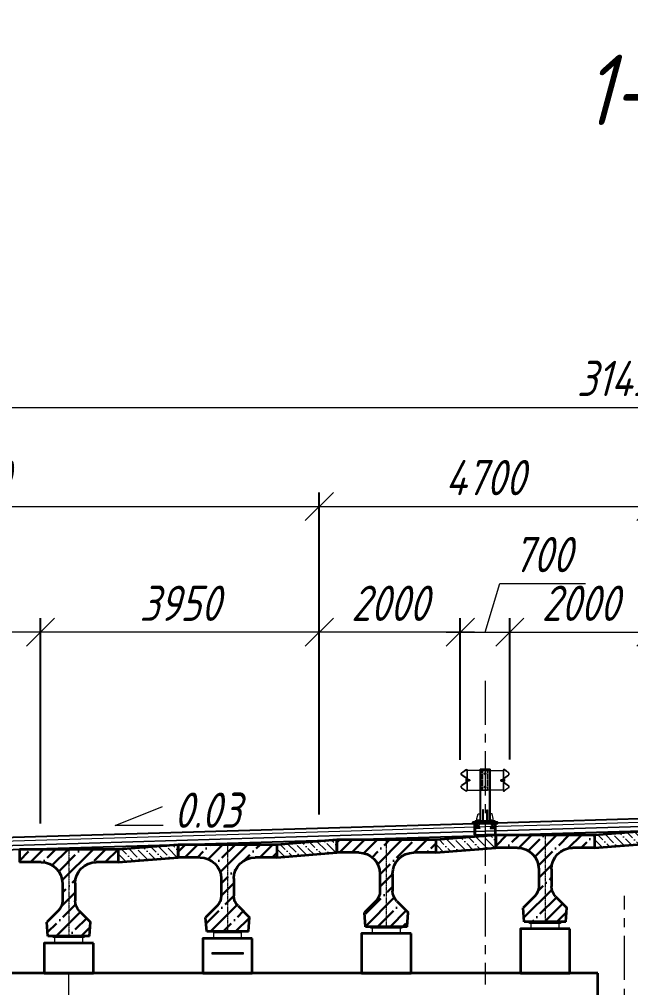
# Model space of a CAD drawing. Header units: millimetres. Extents: x 1864 to 10174863, y -4887456 to 5366151.
# Drawn here: x 7096690 to 7105352, y 38568 to 52292 of the extents above; entities that cross this region are included whole.
import ezdxf

# ---------------------------------------------------------------- set-up
doc = ezdxf.new("R2010")
doc.units = ezdxf.units.MM
for name, pattern in [('ACAD_ISO02W100', [15, 12, -3]), ('ACAD_ISO10W100', [18.5, 12, -3, 0.5, -3]), ('осевая', [2, 1.25, -0.25, 0.25, -0.25])]:
    doc.linetypes.add(name, pattern=pattern)
for name, color, linetype, lineweight in [('!!ТЕКСТ', 3, 'Continuous', 20), ('04_Невидимые', 3, 'Continuous', 13), ('1-Бетон', 106, 'Continuous', 35), ('1-Тонкая', 5, 'Continuous', 20), ('1-Штриховка', 8, 'Continuous', 9), ('ИС_TXT', 4, 'Continuous', 18), ('ИС_Ось', 3, 'осевая', 18), ('ИС_Разм', 3, 'Continuous', 18), ('ИС_Размер', 3, 'Continuous', 18), ('ПП_сплошная', 7, 'Continuous', 30)]:
    doc.layers.add(name, color=color, linetype=linetype, lineweight=lineweight)
doc.layers.add('Красный поперечник', color=1, linetype='Continuous')
doc.styles.add('0', font='isocpeur.ttf', dxfattribs={"width": 0.8, "oblique": 15})
doc.styles.add('ISOCPEUR', font='isocpeur.ttf', dxfattribs={"width": 0.8, "oblique": 15, "height": 2.5})
doc.dimstyles.new('М200', dxfattribs={"dimscale": 200, "dimtxt": 2.5, "dimasz": 2, "dimexe": 1, "dimexo": 1, "dimgap": 0.8, "dimtad": 1, "dimdec": 0, "dimzin": 0, "dimdsep": 46, "dimtxsty": '0', "dimblk": 'OBLIQUE', "dimcen": 0.09, "dimdle": 1, "dimclrd": 256, "dimclre": 256, "dimclrt": 256, "dimadec": 4, "dimazin": 0, "dimtfac": 1, "dimtdec": 0, "dimtmove": 1, "dimatfit": 2, "dimfxl": 1, "dimtolj": 1, "dimtzin": 0, "dimlwd": -1, "dimarcsym": 0})

# ---------------------------------------------------------------- blocks, each defined once
blk = doc.blocks.new('_OBLIQUE')
at = {"color": 0, "linetype": 'ByBlock', "lineweight": -2}
blk.add_line((0.5, 0.5), (-0.5, -0.5), dxfattribs=at)
blk = doc.blocks.new('*D1112')
at = {"layer": 'Defpoints', "color": 0, "linetype": 'Continuous', "transparency": 16777216}
for p in [(7105640, 45387), (7105640, 41061), (7100940, 40820)]:
    blk.add_point(p, dxfattribs=at)
at = {"layer": 'ИС_Размер', "lineweight": -2, "transparency": 16777216}
for p, q in [((7100940, 41020), (7100940, 45587)), ((7105640, 41261), (7105640, 45587))]:
    blk.add_line(p, q, dxfattribs=at)
at = {"layer": 'ИС_Размер', "transparency": 16777216}
blk.add_line((7100740, 45387), (7105840, 45387), dxfattribs=at)
at = {"layer": 'ИС_Размер', "linetype": 'Continuous', "transparency": 16777216, "xscale": 400, "yscale": 400, "zscale": 400, "rotation": 180}
blk.add_blockref('_OBLIQUE', (7100940, 45387), dxfattribs=at)
at = {"layer": 'ИС_Размер', "linetype": 'Continuous', "transparency": 16777216, "xscale": 400, "yscale": 400, "zscale": 400}
blk.add_blockref('_OBLIQUE', (7105640, 45387), dxfattribs=at)
at = {"layer": 'ИС_Размер', "linetype": 'Continuous', "transparency": 16777216, "insert": (7103290, 45797), "char_height": 500, "attachment_point": 5, "style": '0'}
blk.add_mtext('\\A1;4700', dxfattribs=at)
blk = doc.blocks.new('*D1113')
at = {"layer": 'Defpoints', "color": 0, "transparency": 16777216}
for p in [(7105640, 43606), (7103640, 41604), (7105640, 41061)]:
    blk.add_point(p, dxfattribs=at)
at = {"layer": 'ИС_Размер', "lineweight": -2, "transparency": 16777216}
for p, q in [((7103640, 41804), (7103640, 43806)), ((7105640, 41261), (7105640, 43806))]:
    blk.add_line(p, q, dxfattribs=at)
at = {"layer": 'ИС_Размер', "transparency": 16777216}
blk.add_line((7103440, 43606), (7105840, 43606), dxfattribs=at)
at = {"layer": 'ИС_Размер', "transparency": 16777216, "xscale": 400, "yscale": 400, "zscale": 400, "rotation": 180}
blk.add_blockref('_OBLIQUE', (7103640, 43606), dxfattribs=at)
at = {"layer": 'ИС_Размер', "transparency": 16777216, "xscale": 400, "yscale": 400, "zscale": 400}
blk.add_blockref('_OBLIQUE', (7105640, 43606), dxfattribs=at)
at = {"layer": 'ИС_Размер', "transparency": 16777216, "insert": (7104640, 44016), "char_height": 500, "attachment_point": 5, "style": '0'}
blk.add_mtext('\\A1;2000', dxfattribs=at)
blk = doc.blocks.new('*D1120')
at = {"layer": 'Defpoints', "color": 0, "linetype": 'Continuous', "transparency": 16777216}
for p in [(7120990, 46793), (7089540, 41553), (7120990, 41452)]:
    blk.add_point(p, dxfattribs=at)
at = {"layer": 'ИС_Размер', "lineweight": -2, "transparency": 16777216}
for p, q in [((7089540, 41753), (7089540, 46993)), ((7120990, 41652), (7120990, 46993))]:
    blk.add_line(p, q, dxfattribs=at)
at = {"layer": 'ИС_Размер', "transparency": 16777216}
blk.add_line((7089340, 46793), (7121190, 46793), dxfattribs=at)
at = {"layer": 'ИС_Размер', "linetype": 'Continuous', "transparency": 16777216, "xscale": 400, "yscale": 400, "zscale": 400, "rotation": 180}
blk.add_blockref('_OBLIQUE', (7089540, 46793), dxfattribs=at)
at = {"layer": 'ИС_Размер', "linetype": 'Continuous', "transparency": 16777216, "xscale": 400, "yscale": 400, "zscale": 400}
blk.add_blockref('_OBLIQUE', (7120990, 46793), dxfattribs=at)
at = {"layer": 'ИС_Размер', "linetype": 'Continuous', "transparency": 16777216, "insert": (7105265, 47203), "char_height": 500, "attachment_point": 5, "style": '0'}
blk.add_mtext('\\A1;31450', dxfattribs=at)
blk = doc.blocks.new('*D1122')
at = {"layer": 'Defpoints', "color": 0, "transparency": 16777216}
for p in [(7103640, 43606), (7102939, 41598), (7103640, 41604)]:
    blk.add_point(p, dxfattribs=at)
at = {"layer": 'ИС_Размер', "transparency": 16777216}
for p, q in [((7103290, 43606), (7103497, 44296)), ((7103497, 44296), (7104711, 44296)), ((7102739, 43606), (7103840, 43606))]:
    blk.add_line(p, q, dxfattribs=at)
at = {"layer": 'ИС_Размер', "lineweight": -2, "transparency": 16777216}
for p, q in [((7102939, 41798), (7102939, 43806)), ((7103640, 41804), (7103640, 43806))]:
    blk.add_line(p, q, dxfattribs=at)
at = {"layer": 'ИС_Размер', "transparency": 16777216, "xscale": 400, "yscale": 400, "zscale": 400, "rotation": 180}
blk.add_blockref('_OBLIQUE', (7102939, 43606), dxfattribs=at)
at = {"layer": 'ИС_Размер', "transparency": 16777216, "xscale": 400, "yscale": 400, "zscale": 400}
blk.add_blockref('_OBLIQUE', (7103640, 43606), dxfattribs=at)
at = {"layer": 'ИС_Размер', "transparency": 16777216, "insert": (7104104, 44706), "char_height": 500, "attachment_point": 5, "style": '0'}
blk.add_mtext('\\A1;700', dxfattribs=at)
blk = doc.blocks.new('*D1123')
at = {"layer": 'Defpoints', "color": 0, "transparency": 16777216}
for p in [(7100940, 43606), (7102939, 41598), (7100940, 40820)]:
    blk.add_point(p, dxfattribs=at)
at = {"layer": 'ИС_Размер', "lineweight": -2, "transparency": 16777216}
for p, q in [((7100940, 41020), (7100940, 43806)), ((7102939, 41798), (7102939, 43806))]:
    blk.add_line(p, q, dxfattribs=at)
at = {"layer": 'ИС_Размер', "transparency": 16777216}
blk.add_line((7103139, 43606), (7100740, 43606), dxfattribs=at)
at = {"layer": 'ИС_Размер', "transparency": 16777216, "xscale": 400, "yscale": 400, "zscale": 400, "rotation": 180}
blk.add_blockref('_OBLIQUE', (7100940, 43606), dxfattribs=at)
at = {"layer": 'ИС_Размер', "transparency": 16777216, "xscale": 400, "yscale": 400, "zscale": 400}
blk.add_blockref('_OBLIQUE', (7102939, 43606), dxfattribs=at)
at = {"layer": 'ИС_Размер', "transparency": 16777216, "insert": (7101940, 44016), "char_height": 500, "attachment_point": 5, "style": '0'}
blk.add_mtext('\\A1;2000', dxfattribs=at)
blk = doc.blocks.new('*D1124')
at = {"layer": 'Defpoints', "color": 0, "linetype": 'Continuous', "transparency": 16777216}
for p in [(7096990, 43606), (7100940, 40820), (7096990, 40693)]:
    blk.add_point(p, dxfattribs=at)
at = {"layer": 'ИС_Размер', "lineweight": -2, "transparency": 16777216}
for p, q in [((7096990, 40893), (7096990, 43806)), ((7100940, 41020), (7100940, 43806))]:
    blk.add_line(p, q, dxfattribs=at)
at = {"layer": 'ИС_Размер', "transparency": 16777216}
blk.add_line((7101140, 43606), (7096790, 43606), dxfattribs=at)
at = {"layer": 'ИС_Размер', "linetype": 'Continuous', "transparency": 16777216, "xscale": 400, "yscale": 400, "zscale": 400, "rotation": 180}
blk.add_blockref('_OBLIQUE', (7096990, 43606), dxfattribs=at)
at = {"layer": 'ИС_Размер', "linetype": 'Continuous', "transparency": 16777216, "xscale": 400, "yscale": 400, "zscale": 400}
blk.add_blockref('_OBLIQUE', (7100940, 43606), dxfattribs=at)
at = {"layer": 'ИС_Размер', "linetype": 'Continuous', "transparency": 16777216, "insert": (7098965, 44016), "char_height": 500, "attachment_point": 5, "style": '0'}
blk.add_mtext('\\A1;3950', dxfattribs=at)
blk = doc.blocks.new('*D1125')
at = {"layer": 'Defpoints', "color": 0, "linetype": 'Continuous', "transparency": 16777216}
for p in [(7093040, 43606), (7096990, 40693), (7093040, 40572)]:
    blk.add_point(p, dxfattribs=at)
at = {"layer": 'ИС_Размер', "lineweight": -2, "transparency": 16777216}
for p, q in [((7093040, 40772), (7093040, 43806)), ((7096990, 40893), (7096990, 43806))]:
    blk.add_line(p, q, dxfattribs=at)
at = {"layer": 'ИС_Размер', "transparency": 16777216}
blk.add_line((7097190, 43606), (7092840, 43606), dxfattribs=at)
at = {"layer": 'ИС_Размер', "linetype": 'Continuous', "transparency": 16777216, "xscale": 400, "yscale": 400, "zscale": 400, "rotation": 180}
blk.add_blockref('_OBLIQUE', (7093040, 43606), dxfattribs=at)
at = {"layer": 'ИС_Размер', "linetype": 'Continuous', "transparency": 16777216, "xscale": 400, "yscale": 400, "zscale": 400}
blk.add_blockref('_OBLIQUE', (7096990, 43606), dxfattribs=at)
at = {"layer": 'ИС_Размер', "linetype": 'Continuous', "transparency": 16777216, "insert": (7095015, 44016), "char_height": 500, "attachment_point": 5, "style": '0'}
blk.add_mtext('\\A1;3950', dxfattribs=at)
blk = doc.blocks.new('*D1130')
at = {"layer": 'Defpoints', "color": 0, "linetype": 'Continuous', "transparency": 16777216}
for p in [(7100940, 45387), (7091040, 41127), (7100940, 40820)]:
    blk.add_point(p, dxfattribs=at)
at = {"layer": 'ИС_Размер', "lineweight": -2, "transparency": 16777216}
for p, q in [((7091040, 41327), (7091040, 45587)), ((7100940, 41020), (7100940, 45587))]:
    blk.add_line(p, q, dxfattribs=at)
at = {"layer": 'ИС_Размер', "transparency": 16777216}
blk.add_line((7090840, 45387), (7101140, 45387), dxfattribs=at)
at = {"layer": 'ИС_Размер', "linetype": 'Continuous', "transparency": 16777216, "xscale": 400, "yscale": 400, "zscale": 400, "rotation": 180}
blk.add_blockref('_OBLIQUE', (7091040, 45387), dxfattribs=at)
at = {"layer": 'ИС_Размер', "linetype": 'Continuous', "transparency": 16777216, "xscale": 400, "yscale": 400, "zscale": 400}
blk.add_blockref('_OBLIQUE', (7100940, 45387), dxfattribs=at)
at = {"layer": 'ИС_Размер', "linetype": 'Continuous', "transparency": 16777216, "insert": (7095990, 45797), "char_height": 500, "attachment_point": 5, "style": '0'}
blk.add_mtext('\\A1;9900', dxfattribs=at)
blk = doc.blocks.new('Барьерка1')
at = {"lineweight": 15}
for p, q in [((1026, 1457), (1026, 727)), ((1034, 1457), (1034, 727)), ((1159, 727), (1159, 1457)), ((1166, 727), (1166, 1457)), ((1166, 1441), (1356, 1441)), ((1352, 1441), (1352, 1160)), ((1356, 1457), (1355, 1453)), ((1355, 1453), (1361, 1451)), ((1356, 1457), (1362, 1455)), ((1356, 1441), (1356, 1160)), ((1428, 1405), (1367, 1449)), ((1367, 1335), (1428, 1377)), ((1430, 1408), (1370, 1452)), ((1370, 1331), (1430, 1374)), ((1360, 1316), (1360, 1285)), ((1367, 1266), (1428, 1224)), ((1370, 1270), (1430, 1227)), ((1356, 1160), (1166, 1160)), ((1361, 1150), (1355, 1148)), ((1356, 1144), (1355, 1148)), ((1362, 1146), (1356, 1144)), ((1428, 1196), (1367, 1152)), ((1430, 1193), (1370, 1149)), ((980, 727), (980, 737)), ((1012, 737), (980, 737)), ((980, 727), (980, 737)), ((1006, 737), (980, 737)), ((996, 727), (980, 727)), ((1012, 727), (980, 727)), ((989, 727), (989, 737)), ((989, 727), (989, 737)), ((989, 727), (989, 737)), ((989, 727), (989, 737)), ((1003, 727), (1003, 737)), ((1003, 727), (1003, 737)), ((1003, 727), (1003, 737)), ((1003, 727), (1003, 737)), ((1003, 727), (1003, 737)), ((1003, 727), (1003, 737)), ((1003, 727), (1003, 737)), ((1003, 727), (1003, 737)), ((1003, 727), (1003, 737)), ((1003, 727), (1003, 737)), ((1010, 737), (1006, 737)), ((1012, 729), (1012, 737)), ((1012, 727), (1012, 735)), ((1012, 727), (1012, 735)), ((1012, 729), (1012, 735)), ((1012, 727), (1012, 735)), ((1012, 727), (1012, 735)), ((1180, 729), (1180, 737)), ((1180, 737), (1212, 737)), ((1180, 727), (1180, 735)), ((1180, 727), (1180, 735)), ((1180, 729), (1180, 735)), ((1180, 727), (1180, 735)), ((1180, 727), (1180, 735)), ((1180, 727), (1212, 727)), ((1182, 737), (1186, 737)), ((1186, 737), (1212, 737)), ((1189, 727), (1189, 737)), ((1189, 727), (1189, 737)), ((1189, 727), (1189, 737)), ((1189, 727), (1189, 737)), ((1189, 727), (1189, 737)), ((1189, 727), (1189, 737)), ((1189, 727), (1189, 737)), ((1189, 727), (1189, 737)), ((1189, 727), (1189, 737)), ((1189, 727), (1189, 737)), ((1196, 727), (1212, 727)), ((1203, 727), (1203, 737)), ((1203, 727), (1203, 737)), ((1203, 727), (1203, 737)), ((1203, 727), (1203, 737)), ((1212, 727), (1212, 737)), ((1212, 727), (1212, 737))]:
    blk.add_line(p, q, dxfattribs=at)
at = {"color": 3, "linetype": 'ACAD_ISO02W100', "lineweight": 15, "ltscale": 2}
for p, q in [((1063, 1441), (1166, 1441)), ((1063, 1160), (1063, 1441)), ((1138, 1160), (1138, 1441)), ((1166, 1160), (1063, 1160)), ((983, 707), (983, 687)), ((984, 687), (984, 627)), ((985, 707), (985, 687)), ((1007, 707), (1007, 687)), ((1008, 687), (1008, 627)), ((1009, 707), (1009, 687)), ((1183, 707), (1183, 687)), ((1184, 687), (1184, 627)), ((1185, 707), (1185, 687)), ((1207, 707), (1207, 687)), ((1208, 687), (1208, 627)), ((1209, 707), (1209, 687))]:
    blk.add_line(p, q, dxfattribs=at)
at = {"color": 7, "lineweight": 15}
for p, q in [((1313, 1306), (1313, 1295)), ((1313, 1306), (1325, 1306)), ((1313, 1295), (1325, 1295)), ((1325, 1311), (1325, 1290)), ((1326, 1313), (1333, 1313)), ((1326, 1288), (1333, 1288)), ((1334, 1311), (1334, 1290)), ((1334, 1311), (1334, 1290)), ((1335, 1313), (1350, 1313)), ((1335, 1313), (1340, 1313)), ((1335, 1288), (1350, 1288)), ((1335, 1288), (1340, 1288)), ((1339, 1306), (1350, 1306)), ((1339, 1295), (1350, 1295))]:
    blk.add_line(p, q, dxfattribs=at)
at = {"lineweight": 15, "ltscale": 5}
for p, q in [((1350, 1279), (1350, 1322)), ((1350, 1322), (1352, 1322)), ((1352, 1279), (1350, 1279)), ((1352, 1322), (1352, 1279))]:
    blk.add_line(p, q, dxfattribs=at)
at = {"linetype": 'Continuous'}
for p, q in [((946, 527), (946, 687)), ((956, 687), (956, 527)), ((1237, 687), (1237, 527)), ((1246, 527), (1246, 687)), ((946, 527), (1096, 527)), ((1246, 527), (1096, 527))]:
    blk.add_line(p, q, dxfattribs=at)
at = {"linetype": 'ACAD_ISO10W100', "ltscale": 2.5}
for p, q in [((996, 713), (996, 615)), ((1196, 713), (1196, 615))]:
    blk.add_line(p, q, dxfattribs=at)
at = {"lineweight": 15}
for points in [[(1167, 1457), (1026, 1457)], [(982, 727), (982, 757), (997, 827), (1027, 827)], [(1212, 727), (1212, 757), (1197, 827), (1167, 827)]]:
    blk.add_lwpolyline(points, dxfattribs=at)
at = {"color": 7, "lineweight": 15}
blk.add_lwpolyline([(1360, 1316), (1364, 1316, -0.414214), (1370, 1310), (1370, 1303), (1366, 1303), (1366, 1298), (1370, 1298), (1370, 1291, -0.414214), (1364, 1285), (1360, 1285), (1360, 1316)], format="xyb", dxfattribs=at)
at = {"lineweight": 15}
for points in [[(1071, 883), (1061, 883), (1061, 727), (1071, 727)], [(1121, 883), (1131, 883), (1131, 727), (1121, 727)], [(1236, 707), (956, 707), (956, 727), (1236, 727)]]:
    blk.add_lwpolyline(points, close=True, dxfattribs=at)
at = {"linetype": 'Continuous'}
for points in [[(1096, 707), (921, 707), (921, 687), (1096, 687)], [(1096, 707), (1271, 707), (1271, 687), (1096, 687)]]:
    blk.add_lwpolyline(points, dxfattribs=at)
blk.add_lwpolyline([(921, 687), (1271, 687), (1271, 707), (921, 707)], close=True, dxfattribs=at)
at = {"color": 3, "linetype": 'ACAD_ISO02W100', "lineweight": 15, "ltscale": 2}
for points in [[(982, 687), (1010, 687), (1010, 627), (982, 627)], [(1210, 687), (1182, 687), (1182, 627), (1210, 627)], [(971, 627), (1021, 627), (1021, 617), (971, 617)], [(1221, 627), (1171, 627), (1171, 617), (1221, 617)]]:
    blk.add_lwpolyline(points, close=True, dxfattribs=at)
at = {"lineweight": 15}
for centre in [(1096, 1396), (1096, 1205)]:
    blk.add_circle(centre, 10.9, dxfattribs=at)
for centre, radius, start, end in [((1358, 1436), 16, 53.8126, 78.6901), ((1358, 1436), 20, 53.8126, 78.6901), ((1419, 1391), 16, 302.4532, 57.5468), ((1419, 1391), 20, 302.4532, 57.5468), ((1380, 1315), 24, 122.4532, 180), ((1380, 1315), 20, 122.4532, 180), ((1358, 1165), 16, 281.3099, 306.1874), ((1358, 1165), 20, 281.3099, 306.1874), ((982, 735), 2, 90, 180), ((982, 729), 2, 180, 270), ((987, 735), 2, 0, 90), ((987, 729), 2, 270, 0), ((991, 735), 2, 90, 180), ((991, 729), 2, 180, 270), ((1001, 735), 2, 0, 90), ((1001, 729), 2, 270, 0), ((1005, 735), 2, 90, 180), ((1005, 729), 2, 180, 270), ((1010, 735), 2, 359.9996, 90), ((1010, 729), 2, 270, 0), ((1182, 735), 2, 90, 180.0004), ((1182, 729), 2, 180, 270), ((1187, 735), 2, 0, 90), ((1187, 729), 2, 270, 0), ((1191, 735), 2, 90, 180), ((1191, 729), 2, 180, 270), ((1201, 735), 2, 0, 90), ((1201, 729), 2, 270, 0), ((1205, 735), 2, 90, 180), ((1205, 729), 2, 180, 270), ((1210, 735), 2, 0, 90), ((1210, 729), 2, 270, 0)]:
    blk.add_arc(centre, radius, start, end, dxfattribs=at)
at = {"lineweight": 15, "ltscale": 0.2}
for centre, radius, start, end in [((1380, 1286), 24, 180, 237.5468), ((1380, 1286), 20, 180, 237.5468), ((1419, 1210), 16, 302.4532, 57.5468), ((1419, 1210), 20, 302.4532, 57.5468)]:
    blk.add_arc(centre, radius, start, end, dxfattribs=at)
at = {"color": 7, "lineweight": 15}
for centre, major_axis, start_param, end_param in [((1329, 1310), (3.23, 3.23), 1.691386, 2.356194), ((1329, 1311), (-3.23, 3.23), 0.785398, 2.356194), ((1329, 1301), (3.23, 3.23), 0.785398, 2.356194), ((1329, 1300), (-3.23, 3.23), 0.785398, 2.356194), ((1329, 1290), (3.23, 3.23), 0.785398, 2.356194), ((1329, 1290), (-3.23, 3.23), 0.785398, 1.450207), ((1329, 1311), (3.23, 3.23), 3.926991, 5.497787), ((1329, 1301), (-3.23, 3.23), 3.926991, 5.497787), ((1329, 1300), (3.23, 3.23), 3.926991, 5.497787), ((1329, 1290), (-3.23, 3.23), 3.926991, 5.497787), ((1329, 1310), (-3.23, 3.23), 3.926991, 4.5918), ((1329, 1290), (3.23, 3.23), 4.832978, 5.497787), ((1339, 1310), (3.23, 3.23), 1.691386, 2.356194), ((1339, 1311), (3.23, 3.23), 2.356194, 3.926991), ((1339, 1301), (-3.23, 3.23), -0.785398, 0.785398), ((1339, 1300), (3.23, 3.23), 2.356194, 3.926991), ((1339, 1290), (-3.23, 3.23), -0.785398, 0.785398), ((1339, 1290), (-3.23, 3.23), 0.785398, 1.450207)]:
    blk.add_ellipse(centre, major_axis=major_axis, ratio=1, start_param=start_param, end_param=end_param, dxfattribs=at)
blk = doc.blocks.new('Б24 многофункц')
at = {"layer": 'ПП_сплошная', "ltscale": 100, "true_color": 0x808080}
h = blk.add_hatch(dxfattribs=at)
h.set_pattern_fill('ANSI35', color=8, scale=1000, angle=90, style=0)
h.set_pattern_definition([(135, (-1338186.6, -105300.83), (-176.776695, -176.776695), []), (135, (-1338186.6, -105124.05), (-176.776695, -176.776695), [312.5, -62.5, 0, -62.5])])
h.paths.add_polyline_path([(0, 0), (-700, 0), (-700, -180), (-390, -180, -0.414214), (-90, -480), (-90, -727, -0.198912), (-149, -869), (-310, -1030), (-295, -1230), (0, -1230)])
h.paths.add_polyline_path([(0, 0), (0, -1230), (295, -1230), (310, -1030), (149, -869, -0.198912), (90, -727), (90, -480, -0.414214), (390, -180), (700, -180), (700, 0)])
at = {"layer": '1-Бетон'}
for p, q in [((-700, 0), (700, 0)), ((-700, 0), (-700, -180)), ((700, 0), (700, -180)), ((-700, -180), (-390, -180)), ((390, -180), (700, -180)), ((-90, -480), (-90, -727)), ((90, -480), (90, -727)), ((-149, -869), (-310, -1030)), ((149, -869), (310, -1030)), ((-295, -1230), (-310, -1030)), ((295, -1230), (310, -1030)), ((-295, -1230), (295, -1230))]:
    blk.add_line(p, q, dxfattribs=at)
for centre, radius, start, end in [((-390, -480), 300, 0, 90), ((390, -480), 300, 90, 180), ((-290, -727), 200, 315, 0), ((290, -727), 200, 180, 225)]:
    blk.add_arc(centre, radius, start, end, dxfattribs=at)
at = {"layer": 'ИС_Ось', "ltscale": 10}
blk.add_lwpolyline([(0, 0), (0, -1230)], dxfattribs=at)

msp = doc.modelspace()

# ---------------------------------------------------------------- hatches: boundary and pattern name
at = {"layer": '1-Штриховка'}
h = msp.add_hatch(dxfattribs=at)
h.set_pattern_fill('ANSI36', color=256, scale=25, angle=90, style=0)
h.set_pattern_definition([(135, (1376367.634, -5211355.3), (-154.3481521, 42.0949506), [198.4375, -39.6875, 0, -39.6875])])
h.paths.add_polyline_path([(7105690, 40796.8), (7104840, 40729.3), (7104840, 40549.3), (7105690, 40616.8)])
h = msp.add_hatch(dxfattribs=at)
h.set_pattern_fill('ANSI36', color=256, scale=25, angle=90, style=0)
h.set_pattern_definition([(135, (1371867.634, -5211490.3), (-154.3481521, 42.0949506), [198.4375, -39.6875, 0, -39.6875])])
h.paths.add_polyline_path([(7101190, 40661.8), (7100340, 40594.3), (7100340, 40414.3), (7101190, 40481.8)])
h = msp.add_hatch(dxfattribs=at)
h.set_pattern_fill('ANSI36', color=256, scale=25, angle=90, style=0)
h.set_pattern_definition([(135, (1374117.634, -5211422.8), (-154.3481521, 42.0949506), [198.4375, -39.6875, 0, -39.6875])])
h.paths.add_polyline_path([(7103440, 40729.3), (7102590, 40661.8), (7102590, 40481.8), (7103440, 40549.3)])
h = msp.add_hatch(dxfattribs=at)
h.set_pattern_fill('ANSI36', color=256, scale=25, angle=90, style=0)
h.set_pattern_definition([(135, (1369617.634, -5211557.8), (-154.3481521, 42.0949506), [198.4375, -39.6875, 0, -39.6875])])
h.paths.add_polyline_path([(7098940, 40594.3), (7098090, 40526.8), (7098090, 40346.8), (7098940, 40414.3)])

# ---------------------------------------------------------------- linework, layer by layer
at = {"layer": '04_Невидимые', "elevation": 5778.2}
for points in [[(7102110, 39411.8), (7101670, 39411.8), (7101670, 39431.8), (7102110, 39431.8)], [(7104360, 39479.3), (7103920, 39479.3), (7103920, 39499.3), (7104360, 39499.3)], [(7097610, 39276.8), (7097170, 39276.8), (7097170, 39296.8), (7097610, 39296.8)], [(7099860, 39044.3), (7099420, 39044.3), (7099420, 39064.3), (7099860, 39064.3)]]:
    msp.add_lwpolyline(points, close=True, dxfattribs=at)
at = {"layer": '1-Бетон', "elevation": 5778.2}
for points in [[(7104840, 40549.3), (7105690, 40616.8), (7105690, 40796.8), (7104840, 40729.3)], [(7100340, 40414.3), (7101190, 40481.8), (7101190, 40661.8), (7100340, 40594.3)], [(7102590, 40481.8), (7103440, 40549.3), (7103440, 40729.3), (7102590, 40661.8)], [(7098090, 40346.8), (7098940, 40414.3), (7098940, 40594.3), (7098090, 40526.8)], [(7104490, 39401.3), (7103790, 39401.3), (7103790, 38772.3), (7104490, 38772.3)], [(7099990, 39266.3), (7099290, 39266.3), (7099290, 38772.3), (7099990, 38772.3)], [(7102240, 39333.8), (7101540, 39333.8), (7101540, 38772.3), (7102240, 38772.3)], [(7097740, 39198.8), (7097040, 39198.8), (7097040, 38772.3), (7097740, 38772.3)], [(7104889.8, 38772.3), (7089890, 38772.3), (7089890.2, 38022.3), (7091790.4, 37272.3), (7102990.2, 37272.3), (7104890, 38022.3)]]:
    msp.add_lwpolyline(points, close=True, dxfattribs=at)
at = {"layer": '1-Тонкая', "elevation": 5778.2}
for points in [[(7089789.8, 40425.3), (7091740.2, 40503.3), (7092490.2, 40525.8), (7096440.2, 40644.3), (7101390.2, 40792.8), (7103290.2, 40849.8), (7104390.2, 40882.8), (7109340.2, 41031.3), (7113290.2, 41149.8), (7117040.2, 41262.3), (7117790.2, 41284.8), (7120739.9, 41373.3)], [(7089789.8, 40365.3), (7091740.2, 40443.3), (7092490.2, 40465.8), (7096440.2, 40584.3), (7101390.2, 40732.8), (7103290.2, 40789.8), (7104390.2, 40822.8), (7109340.2, 40971.3), (7113290.2, 41089.8), (7117040.2, 41202.3), (7117790.2, 41224.8), (7120739.9, 41313.3)], [(7089789.8, 40360.3), (7091740.2, 40438.3), (7092490.2, 40460.8), (7096440.2, 40579.3), (7101390.2, 40727.8), (7103290.2, 40784.8), (7104390.2, 40817.8), (7109340.2, 40966.3), (7113290.2, 41084.8), (7117040.2, 41197.3), (7117790.2, 41219.8), (7120739.9, 41308.3)]]:
    msp.add_lwpolyline(points, dxfattribs=at)
at = {"layer": 'Defpoints', "color": 252, "true_color": 0x939598, "elevation": 5778.2}
msp.add_lwpolyline([(7089789.8, 40300.3), (7091740.2, 40378.3), (7092490.2, 40400.8), (7096440.2, 40519.3), (7101390.2, 40667.8), (7103290.2, 40724.8), (7104390.2, 40757.8), (7109340.2, 40906.3), (7113290.2, 41024.8), (7117040.2, 41137.3), (7117790.2, 41159.8), (7120739.9, 41248.3)], dxfattribs=at)
at = {"layer": 'ИС_TXT', "color": 3, "ltscale": 500, "elevation": 5778.2}
msp.add_lwpolyline([(7098725.9, 40864.2), (7098048.2, 40864.2), (7098719.5, 41135.1)], dxfattribs=at)
at = {"layer": 'ИС_Ось', "ltscale": 500, "elevation": 5778.2}
for points in [[(7103290.2, 42917.9), (7103290.2, 38614.1)], [(7105265, 19677.5), (7105265, 39868.2)], [(7097390, 23272.2), (7097389.9, 38772.3)]]:
    msp.add_lwpolyline(points, dxfattribs=at)
at = {"layer": 'ИС_Размер', "elevation": 5778.2}
for points in [[(7102090, 39411.8), (7101690, 39411.8), (7101690, 39333.8), (7102090, 39333.8), (7102090, 39411.8)], [(7104340, 39479.3), (7103940, 39479.3), (7103940, 39401.3), (7104340, 39401.3), (7104340, 39479.3)], [(7097590, 39276.8), (7097190, 39276.8), (7097190, 39198.8), (7097590, 39198.8), (7097590, 39276.8)], [(7099840, 39344.3), (7099440, 39344.3), (7099440, 39266.3), (7099840, 39266.3), (7099840, 39344.3)]]:
    msp.add_lwpolyline(points, dxfattribs=at)
at = {"layer": 'Красный поперечник', "elevation": 5778.2}
msp.add_lwpolyline([(7089789.8, 40475.3), (7091740.2, 40553.3), (7092490.2, 40575.8), (7096440.2, 40694.3), (7101390.2, 40842.8), (7103290.2, 40899.8), (7104390.2, 40932.8), (7109340.2, 41081.3), (7113290.2, 41199.8), (7117040.2, 41312.3), (7117790.2, 41334.8), (7120739.9, 41423.3)], dxfattribs=at)

# ---------------------------------------------------------------- block references
at = {"xscale": -1}
msp.add_blockref('Барьерка1', (7104386.7, 40206.4, 5778.2), dxfattribs=at)
msp.add_blockref('Барьерка1', (7102193.1, 40206.4, 5778.2))
at = {"layer": 'ИС_Размер', "xscale": -1}
for p in [(7101890, 40661.8, 5778.2), (7104140, 40729.3, 5778.2), (7097390, 40526.8, 5778.2), (7099640, 40594.3, 5778.2)]:
    msp.add_blockref('Б24 многофункц', p, dxfattribs=at)

# ---------------------------------------------------------------- texts
at = {"layer": '!!ТЕКСТ', "color": 1, "insert": (7105360.2, 51292.4), "char_height": 1000, "width": 6242.408, "attachment_point": 5, "style": 'ISOCPEUR', "bg_fill": 2}
msp.add_mtext('1-1 ', dxfattribs=at)
at = {"layer": 'ИС_Разм', "color": 3, "ltscale": 0.4, "insert": (7099353.1, 41082.8, 5778.2), "char_height": 500, "attachment_point": 5, "style": 'ISOCPEUR'}
msp.add_mtext('\\pxqc;0.03', dxfattribs=at)

# ---------------------------------------------------------------- dimensions: what is measured, and where the dimension line sits
at = {"layer": 'ИС_Размер', "linetype": 'Continuous'}
for base, p1, p2, picture, middle in [((7120989.9, 46792.7, 5778.2), (7089540.1, 41552.8, 5778.2), (7120989.9, 41451.8, 5778.2), '*D1120', (7105265, 47202.7, 5778.2)), ((7105639.8, 45387.2, 5778.2), (7100939.8, 40819.5, 5778.2), (7105639.8, 41060.6, 5778.2), '*D1112', (7103289.8, 45797.2, 5778.2))]:
    dim = msp.add_linear_dim(base=base, p1=p1, p2=p2, dimstyle='М200', dxfattribs=at)
    dim.commit()
    dim.dimension.update_dxf_attribs({"geometry": picture, "text_midpoint": middle})
for base, p1, p2, picture, middle in [((7100939.8, 45387.2, 5778.2), (7091039.8, 41127, 5778.2), (7100939.8, 40819.5, 5778.2), '*D1130', (7095989.8, 45797.2, 5778.2)), ((7093039.8, 43606.3, 5778.2), (7096989.8, 40692.9, 5778.2), (7093039.8, 40571.9, 5778.2), '*D1125', (7095014.8, 44016.3, 5778.2)), ((7096989.8, 43606.3, 5778.2), (7100939.8, 40819.5, 5778.2), (7096989.8, 40692.9, 5778.2), '*D1124', (7098964.8, 44016.3, 5778.2))]:
    dim = msp.add_linear_dim(base=base, p1=p1, p2=p2, angle=180, dimstyle='М200', dxfattribs=at)
    dim.commit()
    dim.dimension.update_dxf_attribs({"geometry": picture, "text_midpoint": middle})
at = {"layer": 'ИС_Размер'}
for base, p1, p2, picture, middle in [((7103639.8, 43606.3, 5778.2), (7102939.4, 41597.6, 5778.2), (7103639.8, 41603.6, 5778.2), '*D1122', (7103656.6, 44706.3, 5778.2)), ((7105639.8, 43606.3, 5778.2), (7103639.8, 41603.6, 5778.2), (7105639.8, 41060.6, 5778.2), '*D1113', (7104639.8, 44016.3, 5778.2))]:
    dim = msp.add_linear_dim(base=base, p1=p1, p2=p2, dimstyle='М200', dxfattribs=at)
    dim.commit()
    dim.dimension.update_dxf_attribs({"geometry": picture, "text_midpoint": middle})
dim = msp.add_linear_dim(base=(7100939.8, 43606.3, 5778.2), p1=(7102939.4, 41597.6, 5778.2), p2=(7100939.8, 40819.5, 5778.2), angle=180, dimstyle='М200', dxfattribs=at)
dim.commit()
dim.dimension.update_dxf_attribs({"geometry": '*D1123', "text_midpoint": (7101939.6, 44016.3, 5778.2)})

doc.saveas('drawing.dxf')
